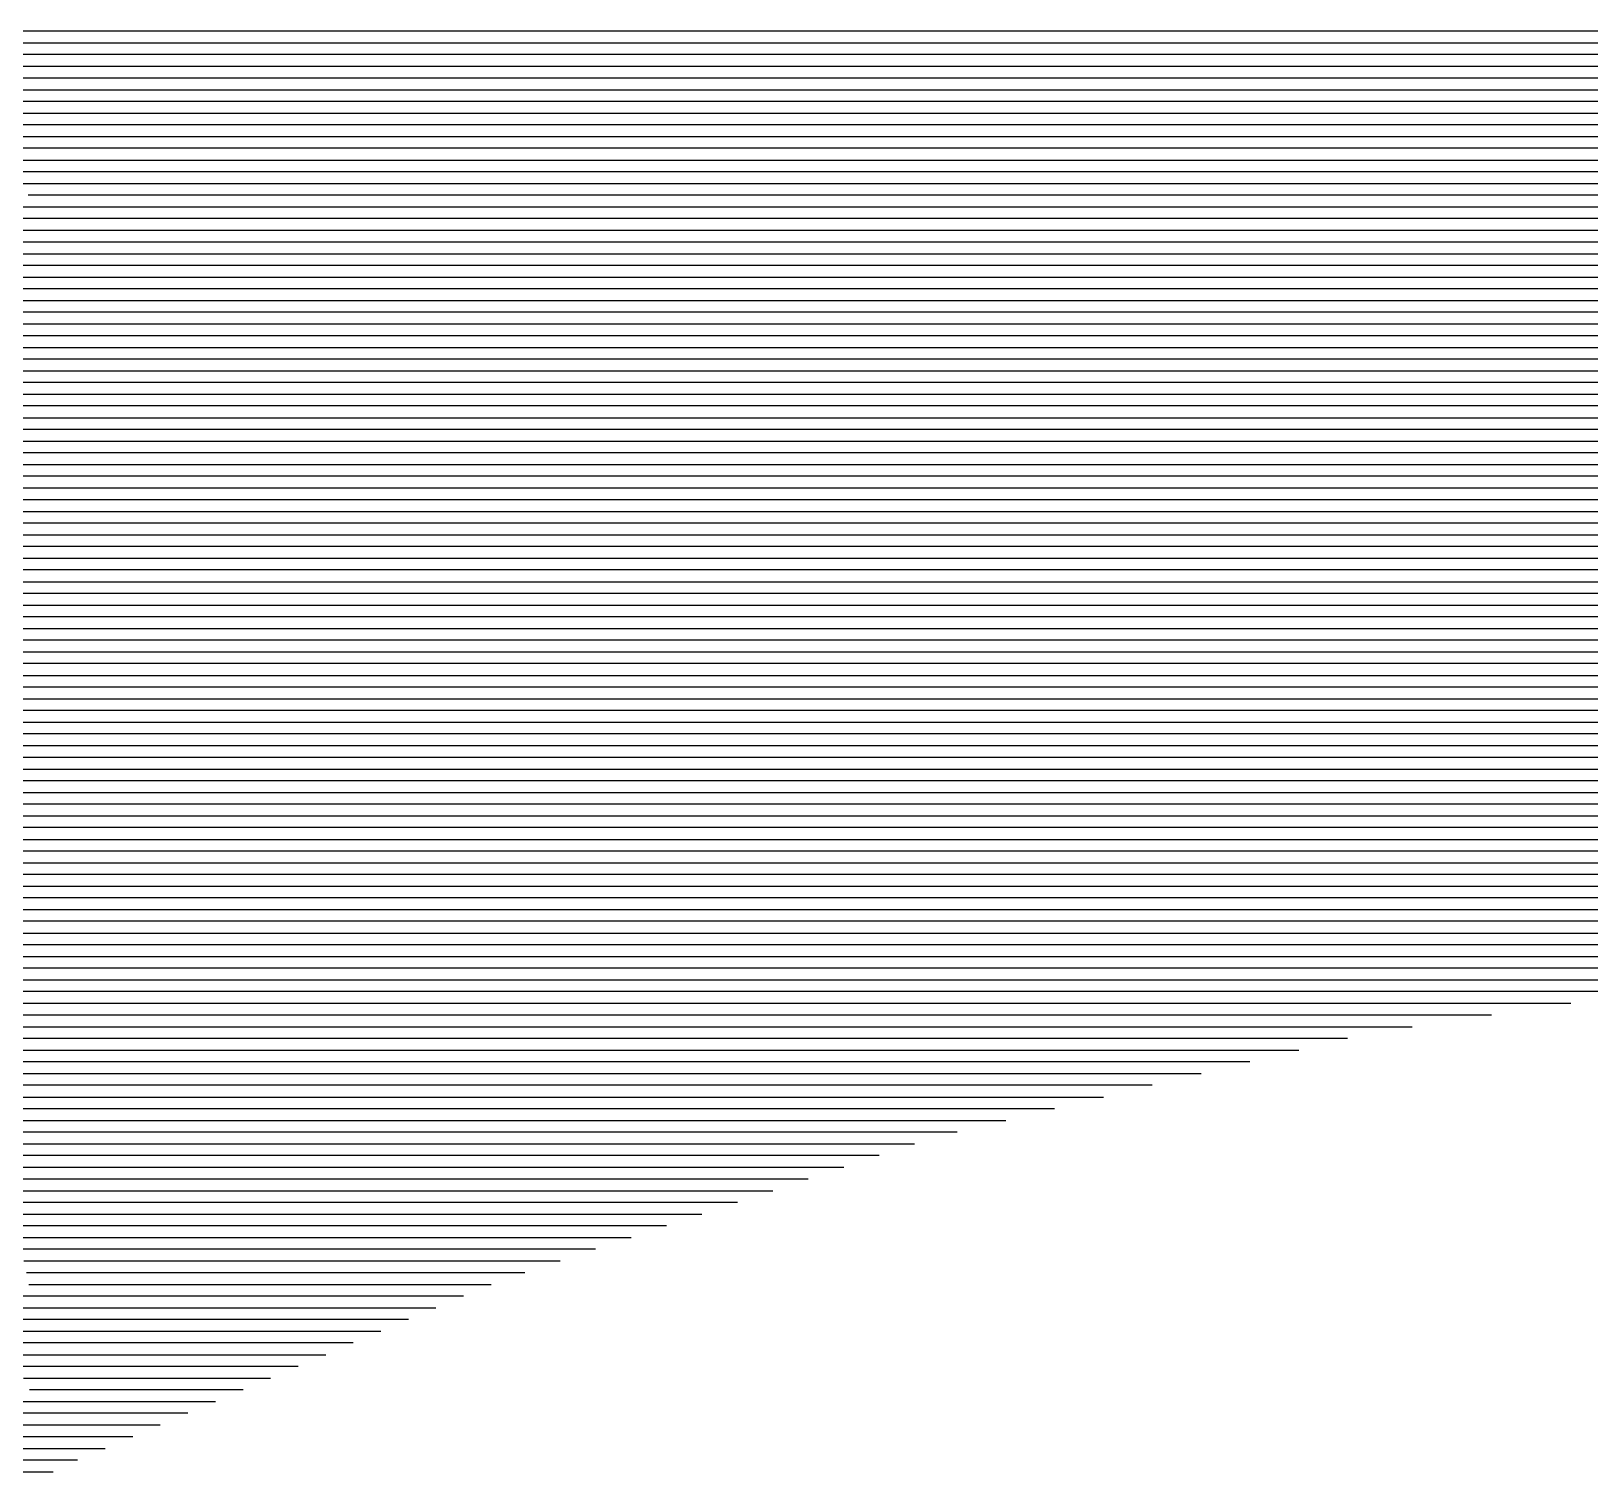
# Model space of a CAD drawing. Header units: metres. Extents: x -6.9 to 6.9, y -7 to 7.
# Drawn here: x -2.073 to -0.742, y 4.536 to 5.766 of the extents above; entities that cross this region are included whole.
import ezdxf

# ---------------------------------------------------------------- set-up
doc = ezdxf.new("R2010")
doc.units = ezdxf.units.M

msp = doc.modelspace()

# ---------------------------------------------------------------- linework, layer by layer
for p, q in [((-1.83958, 5.766469, -0.483286), (-2.135786, 5.766469, -0.513643)), ((-1.645259, 5.766469, -0.462644), (-1.83958, 5.766469, -0.483286)), ((-1.393352, 5.766469, -0.436422), (-1.645259, 5.766469, -0.462644)), ((-1.179923, 5.766469, -0.413442), (-1.393352, 5.766469, -0.436422)), ((-0.978862, 5.766469, -0.392191), (-1.179923, 5.766469, -0.413442)), ((-0.725356, 5.766469, -0.364505), (-0.978862, 5.766469, -0.392191)), ((-2.131466, 5.756469, -0.512896), (-1.838035, 5.756469, -0.482823)), ((-1.838035, 5.756469, -0.482823), (-1.641648, 5.756469, -0.461962)), ((-1.641648, 5.756469, -0.461962), (-1.392405, 5.756469, -0.436018)), ((-1.392405, 5.756469, -0.436018), (-1.176985, 5.756469, -0.412823)), ((-1.176985, 5.756469, -0.412823), (-0.978276, 5.756469, -0.39182)), ((-0.978276, 5.756469, -0.39182), (-0.722579, 5.756469, -0.363896)), ((-1.836489, 5.746469, -0.482361), (-2.127146, 5.746469, -0.512149)), ((-1.638036, 5.746469, -0.461279), (-1.836489, 5.746469, -0.482361)), ((-1.391459, 5.746469, -0.435613), (-1.638036, 5.746469, -0.461279)), ((-1.174048, 5.746469, -0.412204), (-1.391459, 5.746469, -0.435613)), ((-0.97769, 5.746469, -0.39145), (-1.174048, 5.746469, -0.412204)), ((-0.719802, 5.746469, -0.363286), (-0.97769, 5.746469, -0.39145)), ((-2.122827, 5.736469, -0.511402), (-1.834943, 5.736469, -0.481898)), ((-1.833398, 5.726469, -0.481435), (-2.118507, 5.726469, -0.510655)), ((-1.834943, 5.736469, -0.481898), (-1.634424, 5.736469, -0.460597)), ((-1.630813, 5.726469, -0.459915), (-1.833398, 5.726469, -0.481435)), ((-1.634424, 5.736469, -0.460597), (-1.390512, 5.736469, -0.435208)), ((-1.389565, 5.726469, -0.434804), (-1.630813, 5.726469, -0.459915)), ((-1.390512, 5.736469, -0.435208), (-1.171111, 5.736469, -0.411585)), ((-1.168173, 5.726469, -0.410966), (-1.389565, 5.726469, -0.434804)), ((-1.171111, 5.736469, -0.411585), (-0.977103, 5.736469, -0.391079)), ((-0.976517, 5.726469, -0.390709), (-1.168173, 5.726469, -0.410966)), ((-0.977103, 5.736469, -0.391079), (-0.717025, 5.736469, -0.362676)), ((-0.714248, 5.726469, -0.362066), (-0.976517, 5.726469, -0.390709)), ((-2.114187, 5.716469, -0.509908), (-1.831852, 5.716469, -0.480973)), ((-1.831852, 5.716469, -0.480973), (-1.627201, 5.716469, -0.459233)), ((-1.627201, 5.716469, -0.459233), (-1.388619, 5.716469, -0.434399)), ((-1.388619, 5.716469, -0.434399), (-1.165236, 5.716469, -0.410346)), ((-1.165236, 5.716469, -0.410346), (-0.97593, 5.716469, -0.390338)), ((-0.97593, 5.716469, -0.390338), (-0.71147, 5.716469, -0.361456)), ((-1.830306, 5.706469, -0.48051), (-2.109867, 5.706469, -0.509161)), ((-1.623589, 5.706469, -0.458551), (-1.830306, 5.706469, -0.48051)), ((-1.387672, 5.706469, -0.433994), (-1.623589, 5.706469, -0.458551)), ((-1.162299, 5.706469, -0.409727), (-1.387672, 5.706469, -0.433994)), ((-0.975344, 5.706469, -0.389968), (-1.162299, 5.706469, -0.409727)), ((-0.708693, 5.706469, -0.360847), (-0.975344, 5.706469, -0.389968)), ((-2.105547, 5.696469, -0.508414), (-1.82876, 5.696469, -0.480047)), ((-1.827215, 5.686469, -0.479585), (-2.101227, 5.686469, -0.507667)), ((-1.82876, 5.696469, -0.480047), (-1.619978, 5.696469, -0.457869)), ((-1.616366, 5.686469, -0.457187), (-1.827215, 5.686469, -0.479585)), ((-1.619978, 5.696469, -0.457869), (-1.386725, 5.696469, -0.433589)), ((-1.385778, 5.686469, -0.433185), (-1.616366, 5.686469, -0.457187)), ((-1.386725, 5.696469, -0.433589), (-1.159361, 5.696469, -0.409108)), ((-1.156424, 5.686469, -0.408489), (-1.385778, 5.686469, -0.433185)), ((-1.159361, 5.696469, -0.409108), (-0.974757, 5.696469, -0.389597)), ((-0.974171, 5.686469, -0.389227), (-1.156424, 5.686469, -0.408489)), ((-0.974757, 5.696469, -0.389597), (-0.705916, 5.696469, -0.360237)), ((-0.703139, 5.686469, -0.359627), (-0.974171, 5.686469, -0.389227)), ((-2.096907, 5.676469, -0.506921), (-1.825669, 5.676469, -0.479122)), ((-1.825669, 5.676469, -0.479122), (-1.612754, 5.676469, -0.456505)), ((-1.612754, 5.676469, -0.456505), (-1.384832, 5.676469, -0.43278)), ((-1.384832, 5.676469, -0.43278), (-1.153487, 5.676469, -0.40787)), ((-1.153487, 5.676469, -0.40787), (-0.973585, 5.676469, -0.388856)), ((-0.973585, 5.676469, -0.388856), (-0.700362, 5.676469, -0.359017)), ((-1.824123, 5.666469, -0.47866), (-2.092587, 5.666469, -0.506174)), ((-1.609142, 5.666469, -0.455823), (-1.824123, 5.666469, -0.47866)), ((-1.383885, 5.666469, -0.432375), (-1.609142, 5.666469, -0.455823)), ((-1.150549, 5.666469, -0.407251), (-1.383885, 5.666469, -0.432375)), ((-0.972998, 5.666469, -0.388486), (-1.150549, 5.666469, -0.407251)), ((-0.697584, 5.666469, -0.358407), (-0.972998, 5.666469, -0.388486)), ((-2.088267, 5.656469, -0.505427), (-1.822577, 5.656469, -0.478197)), ((-1.821032, 5.646469, -0.477734), (-2.083947, 5.646469, -0.50468)), ((-1.822577, 5.656469, -0.478197), (-1.605531, 5.656469, -0.455141)), ((-1.601919, 5.646469, -0.454459), (-1.821032, 5.646469, -0.477734)), ((-1.605531, 5.656469, -0.455141), (-1.382938, 5.656469, -0.431971)), ((-1.381992, 5.646469, -0.431566), (-1.601919, 5.646469, -0.454459)), ((-1.382938, 5.656469, -0.431971), (-1.147612, 5.656469, -0.406632)), ((-1.144675, 5.646469, -0.406013), (-1.381992, 5.646469, -0.431566)), ((-1.147612, 5.656469, -0.406632), (-0.972412, 5.656469, -0.388115)), ((-0.971825, 5.646469, -0.387744), (-1.144675, 5.646469, -0.406013)), ((-0.972412, 5.656469, -0.388115), (-0.694807, 5.656469, -0.357797)), ((-0.69203, 5.646469, -0.357188), (-0.971825, 5.646469, -0.387744)), ((-2.079628, 5.636469, -0.503933), (-1.819486, 5.636469, -0.477272)), ((-1.819486, 5.636469, -0.477272), (-1.598307, 5.636469, -0.453776)), ((-1.598307, 5.636469, -0.453776), (-1.381045, 5.636469, -0.431161)), ((-1.381045, 5.636469, -0.431161), (-1.141737, 5.636469, -0.405394)), ((-1.141737, 5.636469, -0.405394), (-0.971239, 5.636469, -0.387374)), ((-0.971239, 5.636469, -0.387374), (-0.689253, 5.636469, -0.356578)), ((-1.81794, 5.626469, -0.476809), (-2.075308, 5.626469, -0.503186)), ((-1.594696, 5.626469, -0.453094), (-1.81794, 5.626469, -0.476809)), ((-1.380098, 5.626469, -0.430757), (-1.594696, 5.626469, -0.453094)), ((-1.1388, 5.626469, -0.404775), (-1.380098, 5.626469, -0.430757)), ((-0.970652, 5.626469, -0.387003), (-1.1388, 5.626469, -0.404775)), ((-0.686476, 5.626469, -0.355968), (-0.970652, 5.626469, -0.387003)), ((-2.271466, 5.616469, -0.523452), (-2.070988, 5.616469, -0.502439)), ((-2.066668, 5.606469, -0.501692), (-2.269326, 5.606469, -0.522934)), ((-2.070988, 5.616469, -0.502439), (-1.816395, 5.616469, -0.476346)), ((-1.814849, 5.606469, -0.475884), (-2.066668, 5.606469, -0.501692)), ((-1.816395, 5.616469, -0.476346), (-1.591084, 5.616469, -0.452412)), ((-1.587472, 5.606469, -0.45173), (-1.814849, 5.606469, -0.475884)), ((-1.591084, 5.616469, -0.452412), (-1.379152, 5.616469, -0.430352)), ((-1.378205, 5.606469, -0.429947), (-1.587472, 5.606469, -0.45173)), ((-1.379152, 5.616469, -0.430352), (-1.135863, 5.616469, -0.404156)), ((-1.132925, 5.606469, -0.403537), (-1.378205, 5.606469, -0.429947)), ((-1.135863, 5.616469, -0.404156), (-0.970066, 5.616469, -0.386633)), ((-0.96948, 5.606469, -0.386262), (-1.132925, 5.606469, -0.403537)), ((-0.970066, 5.616469, -0.386633), (-0.683698, 5.616469, -0.355358)), ((-0.680921, 5.606469, -0.354748), (-0.96948, 5.606469, -0.386262)), ((-2.267187, 5.596469, -0.522415), (-2.062348, 5.596469, -0.500945)), ((-2.062348, 5.596469, -0.500945), (-1.813303, 5.596469, -0.475421)), ((-1.813303, 5.596469, -0.475421), (-1.583861, 5.596469, -0.451048)), ((-1.583861, 5.596469, -0.451048), (-1.377258, 5.596469, -0.429543)), ((-1.377258, 5.596469, -0.429543), (-1.129988, 5.596469, -0.402918)), ((-1.129988, 5.596469, -0.402918), (-0.968893, 5.596469, -0.385892)), ((-0.968893, 5.596469, -0.385892), (-0.678144, 5.596469, -0.354139)), ((-2.058028, 5.586469, -0.500198), (-2.265047, 5.586469, -0.521897)), ((-1.811757, 5.586469, -0.474959), (-2.058028, 5.586469, -0.500198)), ((-1.580249, 5.586469, -0.450366), (-1.811757, 5.586469, -0.474959)), ((-1.376312, 5.586469, -0.429138), (-1.580249, 5.586469, -0.450366)), ((-1.127051, 5.586469, -0.402299), (-1.376312, 5.586469, -0.429138)), ((-0.968307, 5.586469, -0.385521), (-1.127051, 5.586469, -0.402299)), ((-0.675367, 5.586469, -0.353529), (-0.968307, 5.586469, -0.385521)), ((-2.262908, 5.576469, -0.521379), (-2.053708, 5.576469, -0.499451)), ((-2.049388, 5.566469, -0.498704), (-2.260768, 5.566469, -0.52086)), ((-2.053708, 5.576469, -0.499451), (-1.810212, 5.576469, -0.474496)), ((-1.808666, 5.566469, -0.474033), (-2.049388, 5.566469, -0.498704)), ((-1.810212, 5.576469, -0.474496), (-1.576637, 5.576469, -0.449684)), ((-1.573026, 5.566469, -0.449002), (-1.808666, 5.566469, -0.474033)), ((-1.576637, 5.576469, -0.449684), (-1.375365, 5.576469, -0.428733)), ((-1.374418, 5.566469, -0.428329), (-1.573026, 5.566469, -0.449002)), ((-1.375365, 5.576469, -0.428733), (-1.124113, 5.576469, -0.40168)), ((-1.121176, 5.566469, -0.401061), (-1.374418, 5.566469, -0.428329)), ((-1.124113, 5.576469, -0.40168), (-0.96772, 5.576469, -0.385151)), ((-0.967134, 5.566469, -0.38478), (-1.121176, 5.566469, -0.401061)), ((-0.96772, 5.576469, -0.385151), (-0.67259, 5.576469, -0.352919)), ((-0.669812, 5.566469, -0.352309), (-0.967134, 5.566469, -0.38478)), ((-2.258628, 5.556469, -0.520342), (-2.045068, 5.556469, -0.497957)), ((-2.045068, 5.556469, -0.497957), (-1.80712, 5.556469, -0.473571)), ((-1.80712, 5.556469, -0.473571), (-1.569414, 5.556469, -0.44832)), ((-1.569414, 5.556469, -0.44832), (-1.373472, 5.556469, -0.427924)), ((-1.373472, 5.556469, -0.427924), (-1.118238, 5.556469, -0.400442)), ((-1.118238, 5.556469, -0.400442), (-0.966548, 5.556469, -0.384409)), ((-0.966548, 5.556469, -0.384409), (-0.667035, 5.556469, -0.351699)), ((-2.040749, 5.546469, -0.49721), (-2.256489, 5.546469, -0.519823)), ((-1.805575, 5.546469, -0.473108), (-2.040749, 5.546469, -0.49721)), ((-1.565802, 5.546469, -0.447638), (-1.805575, 5.546469, -0.473108)), ((-1.372525, 5.546469, -0.427519), (-1.565802, 5.546469, -0.447638)), ((-1.115301, 5.546469, -0.399823), (-1.372525, 5.546469, -0.427519)), ((-0.965961, 5.546469, -0.384039), (-1.115301, 5.546469, -0.399823)), ((-0.664258, 5.546469, -0.35109), (-0.965961, 5.546469, -0.384039)), ((-2.254349, 5.536469, -0.519305), (-2.036429, 5.536469, -0.496463)), ((-2.032109, 5.526469, -0.495716), (-2.25221, 5.526469, -0.518786)), ((-2.036429, 5.536469, -0.496463), (-1.804029, 5.536469, -0.472645)), ((-1.802483, 5.526469, -0.472183), (-2.032109, 5.526469, -0.495716)), ((-1.804029, 5.536469, -0.472645), (-1.562191, 5.536469, -0.446956)), ((-1.558579, 5.526469, -0.446273), (-1.802483, 5.526469, -0.472183)), ((-1.562191, 5.536469, -0.446956), (-1.371578, 5.536469, -0.427115)), ((-1.370632, 5.526469, -0.42671), (-1.558579, 5.526469, -0.446273)), ((-1.371578, 5.536469, -0.427115), (-1.112364, 5.536469, -0.399204)), ((-1.109426, 5.526469, -0.398585), (-1.370632, 5.526469, -0.42671)), ((-1.112364, 5.536469, -0.399204), (-0.965375, 5.536469, -0.383668)), ((-0.964788, 5.526469, -0.383298), (-1.109426, 5.526469, -0.398585)), ((-0.965375, 5.536469, -0.383668), (-0.661481, 5.536469, -0.35048)), ((-0.658704, 5.526469, -0.34987), (-0.964788, 5.526469, -0.383298)), ((-2.25007, 5.516469, -0.518268), (-2.027789, 5.516469, -0.494969)), ((-2.027789, 5.516469, -0.494969), (-1.800937, 5.516469, -0.47172)), ((-1.800937, 5.516469, -0.47172), (-1.554967, 5.516469, -0.445591)), ((-1.554967, 5.516469, -0.445591), (-1.369685, 5.516469, -0.426305)), ((-1.369685, 5.516469, -0.426305), (-1.106489, 5.516469, -0.397966)), ((-1.106489, 5.516469, -0.397966), (-0.964202, 5.516469, -0.382927)), ((-0.964202, 5.516469, -0.382927), (-0.655926, 5.516469, -0.34926)), ((-2.023469, 5.506469, -0.494223), (-2.24793, 5.506469, -0.51775)), ((-1.799392, 5.506469, -0.471258), (-2.023469, 5.506469, -0.494223)), ((-1.551355, 5.506469, -0.444909), (-1.799392, 5.506469, -0.471258)), ((-1.368738, 5.506469, -0.4259), (-1.551355, 5.506469, -0.444909)), ((-1.103552, 5.506469, -0.397347), (-1.368738, 5.506469, -0.4259)), ((-0.963615, 5.506469, -0.382557), (-1.103552, 5.506469, -0.397347)), ((-0.653149, 5.506469, -0.34865), (-0.963615, 5.506469, -0.382557)), ((-2.245791, 5.496469, -0.517231), (-2.019149, 5.496469, -0.493476)), ((-2.014829, 5.486469, -0.492729), (-2.243651, 5.486469, -0.516713)), ((-2.019149, 5.496469, -0.493476), (-1.797846, 5.496469, -0.470795)), ((-1.7963, 5.486469, -0.470332), (-2.014829, 5.486469, -0.492729)), ((-1.797846, 5.496469, -0.470795), (-1.547744, 5.496469, -0.444227)), ((-1.544132, 5.486469, -0.443545), (-1.7963, 5.486469, -0.470332)), ((-1.547744, 5.496469, -0.444227), (-1.367792, 5.496469, -0.425496)), ((-1.366845, 5.486469, -0.425091), (-1.544132, 5.486469, -0.443545)), ((-1.367792, 5.496469, -0.425496), (-1.100614, 5.496469, -0.396728)), ((-1.097677, 5.486469, -0.396109), (-1.366845, 5.486469, -0.425091)), ((-1.100614, 5.496469, -0.396728), (-0.963029, 5.496469, -0.382186)), ((-0.962443, 5.486469, -0.381816), (-1.097677, 5.486469, -0.396109)), ((-0.963029, 5.496469, -0.382186), (-0.650372, 5.496469, -0.34804)), ((-0.647595, 5.486469, -0.347431), (-0.962443, 5.486469, -0.381816)), ((-2.241512, 5.476469, -0.516194), (-2.010509, 5.476469, -0.491982)), ((-2.010509, 5.476469, -0.491982), (-1.794754, 5.476469, -0.46987)), ((-1.794754, 5.476469, -0.46987), (-1.54052, 5.476469, -0.442863)), ((-1.54052, 5.476469, -0.442863), (-1.365898, 5.476469, -0.424686)), ((-1.365898, 5.476469, -0.424686), (-1.09474, 5.476469, -0.39549)), ((-1.09474, 5.476469, -0.39549), (-0.961856, 5.476469, -0.381445)), ((-0.961856, 5.476469, -0.381445), (-0.644818, 5.476469, -0.346821)), ((-2.006189, 5.466469, -0.491235), (-2.239372, 5.466469, -0.515676)), ((-1.793209, 5.466469, -0.469407), (-2.006189, 5.466469, -0.491235)), ((-1.536909, 5.466469, -0.442181), (-1.793209, 5.466469, -0.469407)), ((-1.364952, 5.466469, -0.424282), (-1.536909, 5.466469, -0.442181)), ((-1.091802, 5.466469, -0.394871), (-1.364952, 5.466469, -0.424282)), ((-0.96127, 5.466469, -0.381074), (-1.091802, 5.466469, -0.394871)), ((-0.64204, 5.466469, -0.346211), (-0.96127, 5.466469, -0.381074)), ((-2.237233, 5.456469, -0.515158), (-2.001869, 5.456469, -0.490488)), ((-1.99755, 5.446469, -0.489741), (-2.235093, 5.446469, -0.514639)), ((-2.001869, 5.456469, -0.490488), (-1.791663, 5.456469, -0.468944)), ((-1.790117, 5.446469, -0.468482), (-1.99755, 5.446469, -0.489741)), ((-1.791663, 5.456469, -0.468944), (-1.533297, 5.456469, -0.441499)), ((-1.529685, 5.446469, -0.440817), (-1.790117, 5.446469, -0.468482)), ((-1.533297, 5.456469, -0.441499), (-1.364005, 5.456469, -0.423877)), ((-1.363058, 5.446469, -0.423472), (-1.529685, 5.446469, -0.440817)), ((-1.364005, 5.456469, -0.423877), (-1.088865, 5.456469, -0.394252)), ((-1.085928, 5.446469, -0.393633), (-1.363058, 5.446469, -0.423472)), ((-1.088865, 5.456469, -0.394252), (-0.960683, 5.456469, -0.380704)), ((-0.960097, 5.446469, -0.380333), (-1.085928, 5.446469, -0.393633)), ((-0.960683, 5.456469, -0.380704), (-0.639263, 5.456469, -0.345601)), ((-0.636486, 5.446469, -0.344991), (-0.960097, 5.446469, -0.380333)), ((-2.232953, 5.436469, -0.514121), (-1.99323, 5.436469, -0.488994)), ((-1.99323, 5.436469, -0.488994), (-1.788572, 5.436469, -0.468019)), ((-1.788572, 5.436469, -0.468019), (-1.526074, 5.436469, -0.440135)), ((-1.526074, 5.436469, -0.440135), (-1.362112, 5.436469, -0.423068)), ((-1.362112, 5.436469, -0.423068), (-1.08299, 5.436469, -0.393014)), ((-1.08299, 5.436469, -0.393014), (-0.95951, 5.436469, -0.379963)), ((-0.95951, 5.436469, -0.379963), (-0.633709, 5.436469, -0.344382)), ((-1.98891, 5.426469, -0.488247), (-2.230814, 5.426469, -0.513602)), ((-1.787026, 5.426469, -0.467556), (-1.98891, 5.426469, -0.488247)), ((-1.522462, 5.426469, -0.439453), (-1.787026, 5.426469, -0.467556)), ((-1.361165, 5.426469, -0.422663), (-1.522462, 5.426469, -0.439453)), ((-1.080053, 5.426469, -0.392395), (-1.361165, 5.426469, -0.422663)), ((-0.958924, 5.426469, -0.379592), (-1.080053, 5.426469, -0.392395)), ((-0.630932, 5.426469, -0.343772), (-0.958924, 5.426469, -0.379592)), ((-2.228674, 5.416469, -0.513084), (-1.98459, 5.416469, -0.4875)), ((-1.98027, 5.406469, -0.486753), (-2.226535, 5.406469, -0.512566)), ((-1.98459, 5.416469, -0.4875), (-1.78548, 5.416469, -0.467094)), ((-1.783934, 5.406469, -0.466631), (-1.98027, 5.406469, -0.486753)), ((-1.78548, 5.416469, -0.467094), (-1.51885, 5.416469, -0.43877)), ((-1.515239, 5.406469, -0.438088), (-1.783934, 5.406469, -0.466631)), ((-1.51885, 5.416469, -0.43877), (-1.360218, 5.416469, -0.422258)), ((-1.359272, 5.406469, -0.421854), (-1.515239, 5.406469, -0.438088)), ((-1.360218, 5.416469, -0.422258), (-1.077116, 5.416469, -0.391776)), ((-1.074178, 5.406469, -0.391157), (-1.359272, 5.406469, -0.421854)), ((-1.077116, 5.416469, -0.391776), (-0.958338, 5.416469, -0.379222)), ((-0.957751, 5.406469, -0.378851), (-1.074178, 5.406469, -0.391157)), ((-0.958338, 5.416469, -0.379222), (-0.628154, 5.416469, -0.343162)), ((-0.625377, 5.406469, -0.342552), (-0.957751, 5.406469, -0.378851)), ((-2.224395, 5.396469, -0.512047), (-1.97595, 5.396469, -0.486006)), ((-1.97595, 5.396469, -0.486006), (-1.782389, 5.396469, -0.466169)), ((-1.782389, 5.396469, -0.466169), (-1.511627, 5.396469, -0.437406)), ((-1.511627, 5.396469, -0.437406), (-1.358325, 5.396469, -0.421449)), ((-1.358325, 5.396469, -0.421449), (-1.071241, 5.396469, -0.390538)), ((-1.071241, 5.396469, -0.390538), (-0.957165, 5.396469, -0.378481)), ((-0.957165, 5.396469, -0.378481), (-0.6226, 5.396469, -0.341942)), ((-1.97163, 5.386469, -0.485259), (-2.222255, 5.386469, -0.511529)), ((-1.780843, 5.386469, -0.465706), (-1.97163, 5.386469, -0.485259)), ((-1.508015, 5.386469, -0.436724), (-1.780843, 5.386469, -0.465706)), ((-1.357378, 5.386469, -0.421044), (-1.508015, 5.386469, -0.436724)), ((-1.068304, 5.386469, -0.389919), (-1.357378, 5.386469, -0.421044)), ((-0.956578, 5.386469, -0.37811), (-1.068304, 5.386469, -0.389919)), ((-0.619823, 5.386469, -0.341333), (-0.956578, 5.386469, -0.37811)), ((-2.220116, 5.376469, -0.51101), (-1.96731, 5.376469, -0.484512)), ((-1.96299, 5.366469, -0.483765), (-2.217976, 5.366469, -0.510492)), ((-1.96731, 5.376469, -0.484512), (-1.779297, 5.376469, -0.465243)), ((-1.777752, 5.366469, -0.464781), (-1.96299, 5.366469, -0.483765)), ((-1.779297, 5.376469, -0.465243), (-1.504404, 5.376469, -0.436042)), ((-1.500792, 5.366469, -0.43536), (-1.777752, 5.366469, -0.464781)), ((-1.504404, 5.376469, -0.436042), (-1.356432, 5.376469, -0.42064)), ((-1.355485, 5.366469, -0.420235), (-1.500792, 5.366469, -0.43536)), ((-1.356432, 5.376469, -0.42064), (-1.065366, 5.376469, -0.3893)), ((-1.062429, 5.366469, -0.388681), (-1.355485, 5.366469, -0.420235)), ((-1.065366, 5.376469, -0.3893), (-0.955992, 5.376469, -0.377739)), ((-0.955405, 5.366469, -0.377369), (-1.062429, 5.366469, -0.388681)), ((-0.955992, 5.376469, -0.377739), (-0.617046, 5.376469, -0.340723)), ((-0.614268, 5.366469, -0.340113), (-0.955405, 5.366469, -0.377369)), ((-2.215837, 5.356469, -0.509973), (-1.958671, 5.356469, -0.483018)), ((-1.958671, 5.356469, -0.483018), (-1.776206, 5.356469, -0.464318)), ((-1.776206, 5.356469, -0.464318), (-1.49718, 5.356469, -0.434678)), ((-1.49718, 5.356469, -0.434678), (-1.354538, 5.356469, -0.41983)), ((-1.354538, 5.356469, -0.41983), (-1.059492, 5.356469, -0.388061)), ((-1.059492, 5.356469, -0.388061), (-0.954819, 5.356469, -0.376998)), ((-0.954819, 5.356469, -0.376998), (-0.611491, 5.356469, -0.339503)), ((-1.954351, 5.346469, -0.482271), (-2.213697, 5.346469, -0.509455)), ((-1.77466, 5.346469, -0.463855), (-1.954351, 5.346469, -0.482271)), ((-1.493568, 5.346469, -0.433996), (-1.77466, 5.346469, -0.463855)), ((-1.353592, 5.346469, -0.419426), (-1.493568, 5.346469, -0.433996)), ((-1.056554, 5.346469, -0.387442), (-1.353592, 5.346469, -0.419426)), ((-0.954233, 5.346469, -0.376628), (-1.056554, 5.346469, -0.387442)), ((-0.608714, 5.346469, -0.338893), (-0.954233, 5.346469, -0.376628)), ((-2.211558, 5.336469, -0.508937), (-1.950031, 5.336469, -0.481524)), ((-1.945711, 5.326469, -0.480778), (-2.209418, 5.326469, -0.508418)), ((-1.950031, 5.336469, -0.481524), (-1.773114, 5.336469, -0.463393)), ((-1.771569, 5.326469, -0.46293), (-1.945711, 5.326469, -0.480778)), ((-1.773114, 5.336469, -0.463393), (-1.489957, 5.336469, -0.433314)), ((-1.486345, 5.326469, -0.432632), (-1.771569, 5.326469, -0.46293)), ((-1.489957, 5.336469, -0.433314), (-1.352645, 5.336469, -0.419021)), ((-1.351698, 5.326469, -0.418616), (-1.486345, 5.326469, -0.432632)), ((-1.352645, 5.336469, -0.419021), (-1.053617, 5.336469, -0.386823)), ((-1.05068, 5.326469, -0.386204), (-1.351698, 5.326469, -0.418616)), ((-1.053617, 5.336469, -0.386823), (-0.953646, 5.336469, -0.376257)), ((-0.95306, 5.326469, -0.375887), (-1.05068, 5.326469, -0.386204)), ((-0.953646, 5.336469, -0.376257), (-0.605937, 5.336469, -0.338284)), ((-0.603159, 5.326469, -0.337674), (-0.95306, 5.326469, -0.375887)), ((-2.207278, 5.316469, -0.5079), (-1.941391, 5.316469, -0.480031)), ((-1.941391, 5.316469, -0.480031), (-1.770023, 5.316469, -0.462468)), ((-1.770023, 5.316469, -0.462468), (-1.482733, 5.316469, -0.43195)), ((-1.482733, 5.316469, -0.43195), (-1.350752, 5.316469, -0.418211)), ((-1.350752, 5.316469, -0.418211), (-1.047742, 5.316469, -0.385585)), ((-1.047742, 5.316469, -0.385585), (-0.952473, 5.316469, -0.375516)), ((-0.952473, 5.316469, -0.375516), (-0.600382, 5.316469, -0.337064)), ((-1.937071, 5.306469, -0.479284), (-2.205139, 5.306469, -0.507381)), ((-1.768477, 5.306469, -0.462005), (-1.937071, 5.306469, -0.479284)), ((-1.479122, 5.306469, -0.431267), (-1.768477, 5.306469, -0.462005)), ((-1.349805, 5.306469, -0.417807), (-1.479122, 5.306469, -0.431267)), ((-1.044805, 5.306469, -0.384966), (-1.349805, 5.306469, -0.417807)), ((-0.951887, 5.306469, -0.375146), (-1.044805, 5.306469, -0.384966)), ((-0.597605, 5.306469, -0.336454), (-0.951887, 5.306469, -0.375146)), ((-2.202999, 5.296469, -0.506863), (-1.932751, 5.296469, -0.478537)), ((-1.928431, 5.286469, -0.47779), (-2.20086, 5.286469, -0.506345)), ((-1.932751, 5.296469, -0.478537), (-1.766931, 5.296469, -0.461542)), ((-1.765386, 5.286469, -0.46108), (-1.928431, 5.286469, -0.47779)), ((-1.766931, 5.296469, -0.461542), (-1.47551, 5.296469, -0.430585)), ((-1.471898, 5.286469, -0.429903), (-1.765386, 5.286469, -0.46108)), ((-1.47551, 5.296469, -0.430585), (-1.348858, 5.296469, -0.417402)), ((-1.347912, 5.286469, -0.416997), (-1.471898, 5.286469, -0.429903)), ((-1.348858, 5.296469, -0.417402), (-1.041867, 5.296469, -0.384347)), ((-1.03893, 5.286469, -0.383728), (-1.347912, 5.286469, -0.416997)), ((-1.041867, 5.296469, -0.384347), (-0.9513, 5.296469, -0.374775)), ((-0.950714, 5.286469, -0.374405), (-1.03893, 5.286469, -0.383728)), ((-0.9513, 5.296469, -0.374775), (-0.594828, 5.296469, -0.335844)), ((-0.592051, 5.286469, -0.335234), (-0.950714, 5.286469, -0.374405)), ((-2.19872, 5.276469, -0.505826), (-1.924111, 5.276469, -0.477043)), ((-1.924111, 5.276469, -0.477043), (-1.76384, 5.276469, -0.460617)), ((-1.76384, 5.276469, -0.460617), (-1.468287, 5.276469, -0.429221)), ((-1.468287, 5.276469, -0.429221), (-1.346965, 5.276469, -0.416593)), ((-1.346965, 5.276469, -0.416593), (-1.035993, 5.276469, -0.383109)), ((-1.035993, 5.276469, -0.383109), (-0.950128, 5.276469, -0.374034)), ((-0.950128, 5.276469, -0.374034), (-0.589273, 5.276469, -0.334625)), ((-1.919791, 5.266469, -0.476296), (-2.19658, 5.266469, -0.505308)), ((-1.762294, 5.266469, -0.460154), (-1.919791, 5.266469, -0.476296)), ((-1.464675, 5.266469, -0.428539), (-1.762294, 5.266469, -0.460154)), ((-1.346018, 5.266469, -0.416188), (-1.464675, 5.266469, -0.428539)), ((-1.033055, 5.266469, -0.38249), (-1.346018, 5.266469, -0.416188)), ((-0.949541, 5.266469, -0.373663), (-1.033055, 5.266469, -0.38249)), ((-0.586496, 5.266469, -0.334015), (-0.949541, 5.266469, -0.373663)), ((-2.194441, 5.256469, -0.504789), (-1.915472, 5.256469, -0.475549)), ((-1.911152, 5.246469, -0.474802), (-2.192301, 5.246469, -0.504271)), ((-1.915472, 5.256469, -0.475549), (-1.760749, 5.256469, -0.459692)), ((-1.759203, 5.246469, -0.459229), (-1.911152, 5.246469, -0.474802)), ((-1.760749, 5.256469, -0.459692), (-1.461063, 5.256469, -0.427857)), ((-1.457452, 5.246469, -0.427175), (-1.759203, 5.246469, -0.459229)), ((-1.461063, 5.256469, -0.427857), (-1.345072, 5.256469, -0.415783)), ((-1.344125, 5.246469, -0.415379), (-1.457452, 5.246469, -0.427175)), ((-1.345072, 5.256469, -0.415783), (-1.030118, 5.256469, -0.381871)), ((-1.027181, 5.246469, -0.381252), (-1.344125, 5.246469, -0.415379)), ((-1.030118, 5.256469, -0.381871), (-0.948955, 5.256469, -0.373293)), ((-0.948368, 5.246469, -0.372922), (-1.027181, 5.246469, -0.381252)), ((-0.948955, 5.256469, -0.373293), (-0.583719, 5.256469, -0.333405)), ((-0.580942, 5.246469, -0.332795), (-0.948368, 5.246469, -0.372922)), ((-2.190162, 5.236469, -0.503752), (-1.906832, 5.236469, -0.474055)), ((-1.906832, 5.236469, -0.474055), (-1.757657, 5.236469, -0.458767)), ((-1.757657, 5.236469, -0.458767), (-1.45384, 5.236469, -0.426493)), ((-1.45384, 5.236469, -0.426493), (-1.343178, 5.236469, -0.414974)), ((-1.343178, 5.236469, -0.414974), (-1.024243, 5.236469, -0.380633)), ((-1.024243, 5.236469, -0.380633), (-0.947782, 5.236469, -0.372552)), ((-0.947782, 5.236469, -0.372552), (-0.578165, 5.236469, -0.332185)), ((-1.902512, 5.226469, -0.473308), (-2.188022, 5.226469, -0.503234)), ((-1.756111, 5.226469, -0.458304), (-1.902512, 5.226469, -0.473308)), ((-1.450228, 5.226469, -0.425811), (-1.756111, 5.226469, -0.458304)), ((-1.342232, 5.226469, -0.414569), (-1.450228, 5.226469, -0.425811)), ((-1.021306, 5.226469, -0.380014), (-1.342232, 5.226469, -0.414569)), ((-0.947196, 5.226469, -0.372181), (-1.021306, 5.226469, -0.380014)), ((-0.575387, 5.226469, -0.331576), (-0.947196, 5.226469, -0.372181)), ((-2.185883, 5.216469, -0.502716), (-1.898192, 5.216469, -0.472561)), ((-1.893872, 5.206469, -0.471814), (-2.183743, 5.206469, -0.502197)), ((-1.898192, 5.216469, -0.472561), (-1.754566, 5.216469, -0.457841)), ((-1.75302, 5.206469, -0.457379), (-1.893872, 5.206469, -0.471814)), ((-1.754566, 5.216469, -0.457841), (-1.446616, 5.216469, -0.425129)), ((-1.443005, 5.206469, -0.424447), (-1.75302, 5.206469, -0.457379)), ((-1.446616, 5.216469, -0.425129), (-1.341285, 5.216469, -0.414165)), ((-1.340338, 5.206469, -0.41376), (-1.443005, 5.206469, -0.424447)), ((-1.341285, 5.216469, -0.414165), (-1.018369, 5.216469, -0.379395)), ((-1.015431, 5.206469, -0.378776), (-1.340338, 5.206469, -0.41376)), ((-1.018369, 5.216469, -0.379395), (-0.946609, 5.216469, -0.371811)), ((-0.946023, 5.206469, -0.37144), (-1.015431, 5.206469, -0.378776)), ((-0.946609, 5.216469, -0.371811), (-0.57261, 5.216469, -0.330966)), ((-0.569833, 5.206469, -0.330356), (-0.946023, 5.206469, -0.37144)), ((-2.181603, 5.196469, -0.501679), (-1.889552, 5.196469, -0.471067)), ((-1.889552, 5.196469, -0.471067), (-1.751474, 5.196469, -0.456916)), ((-1.751474, 5.196469, -0.456916), (-1.439393, 5.196469, -0.423765)), ((-1.439393, 5.196469, -0.423765), (-1.339392, 5.196469, -0.413355)), ((-1.339392, 5.196469, -0.413355), (-1.012494, 5.196469, -0.378157)), ((-1.012494, 5.196469, -0.378157), (-0.945436, 5.196469, -0.37107)), ((-0.945436, 5.196469, -0.37107), (-0.567056, 5.196469, -0.329746)), ((-1.885232, 5.186469, -0.47032), (-2.179464, 5.186469, -0.50116)), ((-1.749929, 5.186469, -0.456453), (-1.885232, 5.186469, -0.47032)), ((-1.435781, 5.186469, -0.423082), (-1.749929, 5.186469, -0.456453)), ((-1.338445, 5.186469, -0.412951), (-1.435781, 5.186469, -0.423082)), ((-1.009557, 5.186469, -0.377538), (-1.338445, 5.186469, -0.412951)), ((-0.94485, 5.186469, -0.370699), (-1.009557, 5.186469, -0.377538)), ((-0.564279, 5.186469, -0.329136), (-0.94485, 5.186469, -0.370699)), ((-2.177324, 5.176469, -0.500642), (-1.880912, 5.176469, -0.469573)), ((-1.876593, 5.166469, -0.468826), (-2.175185, 5.166469, -0.500124)), ((-1.880912, 5.176469, -0.469573), (-1.748383, 5.176469, -0.455991)), ((-1.746837, 5.166469, -0.455528), (-1.876593, 5.166469, -0.468826)), ((-1.748383, 5.176469, -0.455991), (-1.43217, 5.176469, -0.4224)), ((-1.428558, 5.166469, -0.421718), (-1.746837, 5.166469, -0.455528)), ((-1.43217, 5.176469, -0.4224), (-1.337498, 5.176469, -0.412546)), ((-1.336552, 5.166469, -0.412141), (-1.428558, 5.166469, -0.421718)), ((-1.337498, 5.176469, -0.412546), (-1.006619, 5.176469, -0.376919)), ((-1.003682, 5.166469, -0.3763), (-1.336552, 5.166469, -0.412141)), ((-1.006619, 5.176469, -0.376919), (-0.944263, 5.176469, -0.370328)), ((-0.943677, 5.166469, -0.369958), (-1.003682, 5.166469, -0.3763)), ((-0.944263, 5.176469, -0.370328), (-0.561501, 5.176469, -0.328527)), ((-0.558724, 5.166469, -0.327917), (-0.943677, 5.166469, -0.369958)), ((-2.173045, 5.156469, -0.499605), (-1.872273, 5.156469, -0.468079)), ((-1.872273, 5.156469, -0.468079), (-1.745291, 5.156469, -0.455066)), ((-1.745291, 5.156469, -0.455066), (-1.424946, 5.156469, -0.421036)), ((-1.424946, 5.156469, -0.421036), (-1.335605, 5.156469, -0.411737)), ((-1.335605, 5.156469, -0.411737), (-1.000745, 5.156469, -0.375681)), ((-1.000745, 5.156469, -0.375681), (-0.943091, 5.156469, -0.369587)), ((-0.943091, 5.156469, -0.369587), (-0.555947, 5.156469, -0.327307)), ((-1.867953, 5.146469, -0.467333), (-2.170906, 5.146469, -0.499087)), ((-1.743746, 5.146469, -0.454603), (-1.867953, 5.146469, -0.467333)), ((-1.421335, 5.146469, -0.420354), (-1.743746, 5.146469, -0.454603)), ((-1.334658, 5.146469, -0.411332), (-1.421335, 5.146469, -0.420354)), ((-0.997807, 5.146469, -0.375062), (-1.334658, 5.146469, -0.411332)), ((-0.942504, 5.146469, -0.369217), (-0.997807, 5.146469, -0.375062)), ((-0.55317, 5.146469, -0.326697), (-0.942504, 5.146469, -0.369217)), ((-2.168766, 5.136469, -0.498568), (-1.863633, 5.136469, -0.466586)), ((-1.859313, 5.126469, -0.465839), (-2.166626, 5.126469, -0.49805)), ((-1.863633, 5.136469, -0.466586), (-1.7422, 5.136469, -0.45414)), ((-1.740654, 5.126469, -0.453678), (-1.859313, 5.126469, -0.465839)), ((-1.7422, 5.136469, -0.45414), (-1.417723, 5.136469, -0.419672)), ((-1.414111, 5.126469, -0.41899), (-1.740654, 5.126469, -0.453678)), ((-1.417723, 5.136469, -0.419672), (-1.333712, 5.136469, -0.410927)), ((-1.332765, 5.126469, -0.410522), (-1.414111, 5.126469, -0.41899)), ((-1.333712, 5.136469, -0.410927), (-0.99487, 5.136469, -0.374443)), ((-0.991933, 5.126469, -0.373824), (-1.332765, 5.126469, -0.410522)), ((-0.99487, 5.136469, -0.374443), (-0.941918, 5.136469, -0.368846)), ((-0.941331, 5.126469, -0.368476), (-0.991933, 5.126469, -0.373824)), ((-0.941918, 5.136469, -0.368846), (-0.550393, 5.136469, -0.326087)), ((-0.547615, 5.126469, -0.325478), (-0.941331, 5.126469, -0.368476)), ((-2.164487, 5.116469, -0.497532), (-1.854993, 5.116469, -0.465092)), ((-1.854993, 5.116469, -0.465092), (-1.739109, 5.116469, -0.453215)), ((-1.739109, 5.116469, -0.453215), (-1.4105, 5.116469, -0.418308)), ((-1.4105, 5.116469, -0.418308), (-1.331818, 5.116469, -0.410118)), ((-1.331818, 5.116469, -0.410118), (-0.988995, 5.116469, -0.373205)), ((-0.988995, 5.116469, -0.373205), (-0.940745, 5.116469, -0.368105)), ((-0.940745, 5.116469, -0.368105), (-0.544838, 5.116469, -0.324868)), ((-1.850673, 5.106469, -0.464345), (-2.162347, 5.106469, -0.497013)), ((-1.737563, 5.106469, -0.452752), (-1.850673, 5.106469, -0.464345)), ((-1.406888, 5.106469, -0.417626), (-1.737563, 5.106469, -0.452752)), ((-1.330872, 5.106469, -0.409713), (-1.406888, 5.106469, -0.417626)), ((-0.986058, 5.106469, -0.372586), (-1.330872, 5.106469, -0.409713)), ((-0.940158, 5.106469, -0.367735), (-0.986058, 5.106469, -0.372586)), ((-0.542061, 5.106469, -0.324258), (-0.940158, 5.106469, -0.367735)), ((-2.160208, 5.096469, -0.496495), (-1.846353, 5.096469, -0.463598)), ((-1.842033, 5.086469, -0.462851), (-2.158068, 5.086469, -0.495976)), ((-1.846353, 5.096469, -0.463598), (-1.736017, 5.096469, -0.45229)), ((-1.734471, 5.086469, -0.451827), (-1.842033, 5.086469, -0.462851)), ((-1.736017, 5.096469, -0.45229), (-1.403276, 5.096469, -0.416944)), ((-1.399665, 5.086469, -0.416262), (-1.734471, 5.086469, -0.451827)), ((-1.403276, 5.096469, -0.416944), (-1.329925, 5.096469, -0.409308)), ((-1.328978, 5.086469, -0.408904), (-1.399665, 5.086469, -0.416262)), ((-1.329925, 5.096469, -0.409308), (-0.983121, 5.096469, -0.371967)), ((-0.980183, 5.086469, -0.371348), (-1.328978, 5.086469, -0.408904)), ((-0.983121, 5.096469, -0.371967), (-0.939572, 5.096469, -0.367364)), ((-0.938986, 5.086469, -0.366993), (-0.980183, 5.086469, -0.371348)), ((-0.939572, 5.096469, -0.367364), (-0.539284, 5.096469, -0.323648)), ((-0.536507, 5.086469, -0.323038), (-0.938986, 5.086469, -0.366993)), ((-2.155928, 5.076469, -0.495458), (-1.837714, 5.076469, -0.462104)), ((-1.837714, 5.076469, -0.462104), (-1.732926, 5.076469, -0.451365)), ((-1.732926, 5.076469, -0.451365), (-1.396053, 5.076469, -0.415579)), ((-1.396053, 5.076469, -0.415579), (-1.328032, 5.076469, -0.408499)), ((-1.328032, 5.076469, -0.408499), (-0.977246, 5.076469, -0.370729)), ((-0.977246, 5.076469, -0.370729), (-0.938399, 5.076469, -0.366623)), ((-0.938399, 5.076469, -0.366623), (-0.533729, 5.076469, -0.322428)), ((-1.833394, 5.066469, -0.461357), (-2.153789, 5.066469, -0.494939)), ((-1.73138, 5.066469, -0.450902), (-1.833394, 5.066469, -0.461357)), ((-1.392441, 5.066469, -0.414897), (-1.73138, 5.066469, -0.450902)), ((-1.327085, 5.066469, -0.408094), (-1.392441, 5.066469, -0.414897)), ((-0.974309, 5.066469, -0.37011), (-1.327085, 5.066469, -0.408094)), ((-0.937813, 5.066469, -0.366252), (-0.974309, 5.066469, -0.37011)), ((-0.530952, 5.066469, -0.321819), (-0.937813, 5.066469, -0.366252)), ((-2.151649, 5.056469, -0.494421), (-1.829074, 5.056469, -0.46061)), ((-1.824754, 5.046469, -0.459863), (-2.14951, 5.046469, -0.493903)), ((-1.829074, 5.056469, -0.46061), (-1.729834, 5.056469, -0.450439)), ((-1.728288, 5.046469, -0.449977), (-1.824754, 5.046469, -0.459863)), ((-1.729834, 5.056469, -0.450439), (-1.388829, 5.056469, -0.414215)), ((-1.385218, 5.046469, -0.413533), (-1.728288, 5.046469, -0.449977)), ((-1.388829, 5.056469, -0.414215), (-1.326138, 5.056469, -0.40769)), ((-1.325192, 5.046469, -0.407285), (-1.385218, 5.046469, -0.413533)), ((-1.326138, 5.056469, -0.40769), (-0.971371, 5.056469, -0.369491)), ((-0.968434, 5.046469, -0.368872), (-1.325192, 5.046469, -0.407285)), ((-0.971371, 5.056469, -0.369491), (-0.937226, 5.056469, -0.365882)), ((-0.93664, 5.046469, -0.365511), (-0.968434, 5.046469, -0.368872)), ((-0.937226, 5.056469, -0.365882), (-0.528175, 5.056469, -0.321209)), ((-0.525398, 5.046469, -0.320599), (-0.93664, 5.046469, -0.365511)), ((-2.14737, 5.036469, -0.493384), (-1.820434, 5.036469, -0.459116)), ((-1.820434, 5.036469, -0.459116), (-1.726743, 5.036469, -0.449514)), ((-1.726743, 5.036469, -0.449514), (-1.381606, 5.036469, -0.412851)), ((-1.381606, 5.036469, -0.412851), (-1.324245, 5.036469, -0.40688)), ((-1.324245, 5.036469, -0.40688), (-0.965496, 5.036469, -0.368253)), ((-0.965496, 5.036469, -0.368253), (-0.936053, 5.036469, -0.365141)), ((-0.936053, 5.036469, -0.365141), (-0.522621, 5.036469, -0.319989)), ((-1.816114, 5.026469, -0.458369), (-2.145231, 5.026469, -0.492866)), ((-1.725197, 5.026469, -0.449051), (-1.816114, 5.026469, -0.458369)), ((-1.377994, 5.026469, -0.412169), (-1.725197, 5.026469, -0.449051)), ((-1.323298, 5.026469, -0.406476), (-1.377994, 5.026469, -0.412169)), ((-0.962559, 5.026469, -0.367634), (-1.323298, 5.026469, -0.406476)), ((-0.935467, 5.026469, -0.36477), (-0.962559, 5.026469, -0.367634)), ((-0.519843, 5.026469, -0.319379), (-0.935467, 5.026469, -0.36477)), ((-2.143091, 5.016469, -0.492347), (-1.811794, 5.016469, -0.457622)), ((-1.807474, 5.006469, -0.456875), (-2.140951, 5.006469, -0.491829)), ((-1.811794, 5.016469, -0.457622), (-1.723651, 5.016469, -0.448589)), ((-1.722106, 5.006469, -0.448126), (-1.807474, 5.006469, -0.456875)), ((-1.723651, 5.016469, -0.448589), (-1.374383, 5.016469, -0.411487)), ((-1.370771, 5.006469, -0.410805), (-1.722106, 5.006469, -0.448126)), ((-1.374383, 5.016469, -0.411487), (-1.322352, 5.016469, -0.406071)), ((-1.321405, 5.006469, -0.405666), (-1.370771, 5.006469, -0.410805)), ((-1.322352, 5.016469, -0.406071), (-0.959622, 5.016469, -0.367015)), ((-0.956684, 5.006469, -0.366396), (-1.321405, 5.006469, -0.405666)), ((-0.959622, 5.016469, -0.367015), (-0.934881, 5.016469, -0.3644)), ((-0.934294, 5.006469, -0.364029), (-0.956684, 5.006469, -0.366396)), ((-0.934881, 5.016469, -0.3644), (-0.517066, 5.016469, -0.31877)), ((-0.514289, 5.006469, -0.31816), (-0.934294, 5.006469, -0.364029)), ((-2.138812, 4.996469, -0.491311), (-1.803154, 4.996469, -0.456128)), ((-1.803154, 4.996469, -0.456128), (-1.72056, 4.996469, -0.447664)), ((-1.72056, 4.996469, -0.447664), (-1.367159, 4.996469, -0.410123)), ((-1.367159, 4.996469, -0.410123), (-1.320458, 4.996469, -0.405262)), ((-1.320458, 4.996469, -0.405262), (-0.953747, 4.996469, -0.365776)), ((-0.953747, 4.996469, -0.365776), (-0.933708, 4.996469, -0.363658)), ((-0.933708, 4.996469, -0.363658), (-0.511512, 4.996469, -0.31755)), ((-1.798834, 4.986469, -0.455381), (-2.136672, 4.986469, -0.490792)), ((-1.719014, 4.986469, -0.447201), (-1.798834, 4.986469, -0.455381)), ((-1.363548, 4.986469, -0.409441), (-1.719014, 4.986469, -0.447201)), ((-1.319512, 4.986469, -0.404857), (-1.363548, 4.986469, -0.409441)), ((-0.95081, 4.986469, -0.365157), (-1.319512, 4.986469, -0.404857)), ((-0.933121, 4.986469, -0.363288), (-0.95081, 4.986469, -0.365157)), ((-0.508735, 4.986469, -0.31694), (-0.933121, 4.986469, -0.363288)), ((-2.134533, 4.976469, -0.490274), (-1.794515, 4.976469, -0.454634)), ((-1.790195, 4.966469, -0.453888), (-2.132393, 4.966469, -0.489755)), ((-1.794515, 4.976469, -0.454634), (-1.717468, 4.976469, -0.446738)), ((-1.715923, 4.966469, -0.446276), (-1.790195, 4.966469, -0.453888)), ((-1.717468, 4.976469, -0.446738), (-1.359936, 4.976469, -0.408759)), ((-1.356324, 4.966469, -0.408076), (-1.715923, 4.966469, -0.446276)), ((-1.359936, 4.976469, -0.408759), (-1.318565, 4.976469, -0.404452)), ((-1.317618, 4.966469, -0.404048), (-1.356324, 4.966469, -0.408076)), ((-1.318565, 4.976469, -0.404452), (-0.947872, 4.976469, -0.364538)), ((-0.944935, 4.966469, -0.363919), (-1.317618, 4.966469, -0.404048)), ((-0.947872, 4.976469, -0.364538), (-0.932535, 4.976469, -0.362917)), ((-0.931948, 4.966469, -0.362547), (-0.944935, 4.966469, -0.363919)), ((-0.932535, 4.976469, -0.362917), (-0.505957, 4.976469, -0.31633)), ((-0.5551, 4.966469, -0.321391), (-0.931948, 4.966469, -0.362547)), ((-2.130253, 4.956469, -0.489237), (-1.785875, 4.956469, -0.453141)), ((-1.785875, 4.956469, -0.453141), (-1.714377, 4.956469, -0.445813)), ((-1.714377, 4.956469, -0.445813), (-1.352713, 4.956469, -0.407394)), ((-1.352713, 4.956469, -0.407394), (-1.316672, 4.956469, -0.403643)), ((-1.316672, 4.956469, -0.403643), (-0.941998, 4.956469, -0.3633)), ((-0.941998, 4.956469, -0.3633), (-0.931362, 4.956469, -0.362176)), ((-0.931362, 4.956469, -0.362176), (-0.622734, 4.956469, -0.328471)), ((-1.781555, 4.946469, -0.452394), (-2.128114, 4.946469, -0.488719)), ((-1.712831, 4.946469, -0.44535), (-1.781555, 4.946469, -0.452394)), ((-1.349101, 4.946469, -0.406712), (-1.712831, 4.946469, -0.44535)), ((-1.315725, 4.946469, -0.403238), (-1.349101, 4.946469, -0.406712)), ((-0.93906, 4.946469, -0.362681), (-1.315725, 4.946469, -0.403238)), ((-0.930776, 4.946469, -0.361806), (-0.93906, 4.946469, -0.362681)), ((-0.690367, 4.946469, -0.33555), (-0.930776, 4.946469, -0.361806)), ((-2.125974, 4.936469, -0.4882), (-1.777235, 4.936469, -0.451647)), ((-1.772915, 4.926469, -0.4509), (-2.123835, 4.926469, -0.487682)), ((-1.777235, 4.936469, -0.451647), (-1.711286, 4.936469, -0.444888)), ((-1.70974, 4.926469, -0.444425), (-1.772915, 4.926469, -0.4509)), ((-1.711286, 4.936469, -0.444888), (-1.345489, 4.936469, -0.40603)), ((-1.341878, 4.926469, -0.405348), (-1.70974, 4.926469, -0.444425)), ((-1.345489, 4.936469, -0.40603), (-1.314778, 4.936469, -0.402833)), ((-1.313832, 4.926469, -0.402429), (-1.341878, 4.926469, -0.405348)), ((-1.314778, 4.936469, -0.402833), (-0.936123, 4.936469, -0.362062)), ((-0.933186, 4.926469, -0.361443), (-1.313832, 4.926469, -0.402429)), ((-0.936123, 4.936469, -0.362062), (-0.930189, 4.936469, -0.361435)), ((-0.929603, 4.926469, -0.361065), (-0.933186, 4.926469, -0.361443)), ((-0.930189, 4.936469, -0.361435), (-0.758, 4.936469, -0.34263)), ((-0.825633, 4.926469, -0.34971), (-0.929603, 4.926469, -0.361065)), ((-2.121695, 4.916469, -0.487163), (-1.768595, 4.916469, -0.450153)), ((-1.768595, 4.916469, -0.450153), (-1.708194, 4.916469, -0.443962)), ((-1.708194, 4.916469, -0.443962), (-1.338266, 4.916469, -0.404666)), ((-1.338266, 4.916469, -0.404666), (-1.312885, 4.916469, -0.402024)), ((-1.312885, 4.916469, -0.402024), (-0.930248, 4.916469, -0.360824)), ((-0.930248, 4.916469, -0.360824), (-0.929016, 4.916469, -0.360694)), ((-0.929016, 4.916469, -0.360694), (-0.893266, 4.916469, -0.35679)), ((-1.764275, 4.906469, -0.449406), (-2.119556, 4.906469, -0.486645)), ((-1.706648, 4.906469, -0.4435), (-1.764275, 4.906469, -0.449406)), ((-1.334654, 4.906469, -0.403984), (-1.706648, 4.906469, -0.4435)), ((-1.311938, 4.906469, -0.401619), (-1.334654, 4.906469, -0.403984)), ((-0.94855, 4.906469, -0.362492), (-1.311938, 4.906469, -0.401619)), ((-2.117416, 4.896469, -0.486126), (-1.759955, 4.896469, -0.448659)), ((-1.755636, 4.886469, -0.447912), (-2.115276, 4.886469, -0.485608)), ((-1.759955, 4.896469, -0.448659), (-1.705103, 4.896469, -0.443037)), ((-1.703557, 4.886469, -0.442575), (-1.755636, 4.886469, -0.447912)), ((-1.705103, 4.896469, -0.443037), (-1.331042, 4.896469, -0.403302)), ((-1.327431, 4.886469, -0.40262), (-1.703557, 4.886469, -0.442575)), ((-1.331042, 4.896469, -0.403302), (-1.310992, 4.896469, -0.401215)), ((-1.310045, 4.886469, -0.40081), (-1.327431, 4.886469, -0.40262)), ((-1.310992, 4.896469, -0.401215), (-0.990236, 4.896469, -0.366678)), ((-1.031922, 4.886469, -0.370864), (-1.310045, 4.886469, -0.40081)), ((-2.113137, 4.876469, -0.48509), (-1.751316, 4.876469, -0.447165)), ((-1.751316, 4.876469, -0.447165), (-1.702011, 4.876469, -0.442112)), ((-1.702011, 4.876469, -0.442112), (-1.323819, 4.876469, -0.401938)), ((-1.323819, 4.876469, -0.401938), (-1.309098, 4.876469, -0.400405)), ((-1.309098, 4.876469, -0.400405), (-1.073608, 4.876469, -0.375049)), ((-1.746996, 4.866469, -0.446418), (-2.110997, 4.866469, -0.484571)), ((-1.700465, 4.866469, -0.441649), (-1.746996, 4.866469, -0.446418)), ((-1.320207, 4.866469, -0.401256), (-1.700465, 4.866469, -0.441649)), ((-1.308152, 4.866469, -0.400001), (-1.320207, 4.866469, -0.401256)), ((-1.115294, 4.866469, -0.379235), (-1.308152, 4.866469, -0.400001)), ((-2.108858, 4.856469, -0.484053), (-1.742676, 4.856469, -0.445671)), ((-1.738356, 4.846469, -0.444924), (-2.106718, 4.846469, -0.483534)), ((-1.742676, 4.856469, -0.445671), (-1.69892, 4.856469, -0.441187)), ((-1.697374, 4.846469, -0.440724), (-1.738356, 4.846469, -0.444924)), ((-1.69892, 4.856469, -0.441187), (-1.316596, 4.856469, -0.400573)), ((-1.312984, 4.846469, -0.399891), (-1.697374, 4.846469, -0.440724)), ((-1.316596, 4.856469, -0.400573), (-1.307205, 4.856469, -0.399596)), ((-1.306258, 4.846469, -0.399191), (-1.312984, 4.846469, -0.399891)), ((-1.307205, 4.856469, -0.399596), (-1.15698, 4.856469, -0.383421)), ((-1.198667, 4.846469, -0.387607), (-1.306258, 4.846469, -0.399191)), ((-2.104578, 4.836469, -0.483016), (-1.734036, 4.836469, -0.444177)), ((-1.734036, 4.836469, -0.444177), (-1.695828, 4.836469, -0.440261)), ((-1.695828, 4.836469, -0.440261), (-1.309372, 4.836469, -0.399209)), ((-1.309372, 4.836469, -0.399209), (-1.305312, 4.836469, -0.398787)), ((-1.305312, 4.836469, -0.398787), (-1.240353, 4.836469, -0.391792)), ((-1.729716, 4.826469, -0.44343), (-2.102439, 4.826469, -0.482498)), ((-1.694283, 4.826469, -0.439799), (-1.729716, 4.826469, -0.44343)), ((-1.305761, 4.826469, -0.398527), (-1.694283, 4.826469, -0.439799)), ((-1.304365, 4.826469, -0.398382), (-1.305761, 4.826469, -0.398527)), ((-1.282039, 4.826469, -0.395978), (-1.304365, 4.826469, -0.398382)), ((-2.100299, 4.816469, -0.481979), (-1.725396, 4.816469, -0.442683)), ((-1.721076, 4.806469, -0.441936), (-2.09816, 4.806469, -0.481461)), ((-1.725396, 4.816469, -0.442683), (-1.692737, 4.816469, -0.439336)), ((-1.691191, 4.806469, -0.438874), (-1.721076, 4.806469, -0.441936)), ((-1.692737, 4.816469, -0.439336), (-1.318283, 4.816469, -0.399559)), ((-1.348545, 4.806469, -0.402475), (-1.691191, 4.806469, -0.438874)), ((-2.09602, 4.796469, -0.480942), (-1.716756, 4.796469, -0.44119)), ((-1.716756, 4.796469, -0.44119), (-1.689645, 4.796469, -0.438411)), ((-1.689645, 4.796469, -0.438411), (-1.378806, 4.796469, -0.405391)), ((-1.712437, 4.786469, -0.440443), (-2.093881, 4.786469, -0.480424)), ((-1.6881, 4.786469, -0.437948), (-1.712437, 4.786469, -0.440443)), ((-1.409067, 4.786469, -0.408307), (-1.6881, 4.786469, -0.437948)), ((-2.091741, 4.776469, -0.479906), (-1.708117, 4.776469, -0.439696)), ((-1.703797, 4.766469, -0.438949), (-2.089601, 4.766469, -0.479387)), ((-1.708117, 4.776469, -0.439696), (-1.686554, 4.776469, -0.437486)), ((-1.685008, 4.766469, -0.437023), (-1.703797, 4.766469, -0.438949)), ((-1.686554, 4.776469, -0.437486), (-1.439328, 4.776469, -0.411224)), ((-1.46959, 4.766469, -0.41414), (-1.685008, 4.766469, -0.437023)), ((-2.087462, 4.756469, -0.478869), (-1.699477, 4.756469, -0.438202)), ((-1.699477, 4.756469, -0.438202), (-1.683463, 4.756469, -0.43656)), ((-1.683463, 4.756469, -0.43656), (-1.499851, 4.756469, -0.417056)), ((-1.695157, 4.746469, -0.437455), (-2.085322, 4.746469, -0.47835)), ((-1.681917, 4.746469, -0.436098), (-1.695157, 4.746469, -0.437455)), ((-1.530112, 4.746469, -0.419972), (-1.681917, 4.746469, -0.436098)), ((-2.083183, 4.736469, -0.477832), (-1.690837, 4.736469, -0.436708)), ((-1.686517, 4.726469, -0.435961), (-2.081043, 4.726469, -0.477313)), ((-1.690837, 4.736469, -0.436708), (-1.680371, 4.736469, -0.435635)), ((-1.678825, 4.726469, -0.435173), (-1.686517, 4.726469, -0.435961)), ((-1.680371, 4.736469, -0.435635), (-1.560374, 4.736469, -0.422888)), ((-1.590635, 4.726469, -0.425804), (-1.678825, 4.726469, -0.435173)), ((-2.078903, 4.716469, -0.476795), (-1.682197, 4.716469, -0.435214)), ((-1.682197, 4.716469, -0.435214), (-1.67728, 4.716469, -0.43471)), ((-1.67728, 4.716469, -0.43471), (-1.620896, 4.716469, -0.42872)), ((-1.677877, 4.706469, -0.434467), (-2.076764, 4.706469, -0.476277)), ((-1.675734, 4.706469, -0.434247), (-1.677877, 4.706469, -0.434467)), ((-1.651157, 4.706469, -0.431637), (-1.675734, 4.706469, -0.434247)), ((-2.072485, 4.686469, -0.47524), (-2.114659, 4.686469, -0.4795)), ((-2.074624, 4.696469, -0.475758), (-1.679891, 4.696469, -0.434384)), ((-1.703433, 4.686469, -0.436557), (-2.072485, 4.686469, -0.47524)), ((-2.109585, 4.676469, -0.478685), (-2.070345, 4.676469, -0.474721)), ((-2.070345, 4.676469, -0.474721), (-1.726976, 4.676469, -0.438731)), ((-2.068206, 4.666469, -0.474203), (-2.10451, 4.666469, -0.47787)), ((-1.750518, 4.666469, -0.440904), (-2.068206, 4.666469, -0.474203)), ((-2.099436, 4.656469, -0.477055), (-2.066066, 4.656469, -0.473685)), ((-2.063926, 4.646469, -0.473166), (-2.094362, 4.646469, -0.47624)), ((-2.066066, 4.656469, -0.473685), (-1.77406, 4.656469, -0.443078)), ((-1.797602, 4.646469, -0.445251), (-2.063926, 4.646469, -0.473166)), ((-2.089287, 4.636469, -0.475426), (-2.061787, 4.636469, -0.472648)), ((-2.061787, 4.636469, -0.472648), (-1.821144, 4.636469, -0.447425)), ((-2.059647, 4.626469, -0.472129), (-2.084213, 4.626469, -0.474611)), ((-1.844686, 4.626469, -0.449598), (-2.059647, 4.626469, -0.472129)), ((-2.079138, 4.616469, -0.473796), (-2.057508, 4.616469, -0.471611)), ((-2.055368, 4.606469, -0.471093), (-2.074064, 4.606469, -0.472981)), ((-2.057508, 4.616469, -0.471611), (-1.868228, 4.616469, -0.451771)), ((-1.89177, 4.606469, -0.453945), (-2.055368, 4.606469, -0.471093)), ((-2.478422, 4.596469, -0.514513), (-2.068989, 4.596469, -0.472166)), ((-2.068989, 4.596469, -0.472166), (-2.053229, 4.596469, -0.470574)), ((-2.053229, 4.596469, -0.470574), (-1.915312, 4.596469, -0.456118)), ((-2.063915, 4.586469, -0.471351), (-2.475717, 4.586469, -0.513943)), ((-2.051089, 4.586469, -0.470056), (-2.063915, 4.586469, -0.471351)), ((-1.938855, 4.586469, -0.458292), (-2.051089, 4.586469, -0.470056)), ((-2.473012, 4.576469, -0.513373), (-2.05884, 4.576469, -0.470536)), ((-2.053766, 4.566469, -0.469722), (-2.470307, 4.566469, -0.512803)), ((-2.05884, 4.576469, -0.470536), (-2.048949, 4.576469, -0.469537)), ((-2.04681, 4.566469, -0.469019), (-2.053766, 4.566469, -0.469722)), ((-2.048949, 4.576469, -0.469537), (-1.962397, 4.576469, -0.460465)), ((-1.985939, 4.566469, -0.462639), (-2.04681, 4.566469, -0.469019)), ((-2.467602, 4.556469, -0.512233), (-2.048692, 4.556469, -0.468907)), ((-2.048692, 4.556469, -0.468907), (-2.04467, 4.556469, -0.4685)), ((-2.04467, 4.556469, -0.4685), (-2.009481, 4.556469, -0.464812)), ((-2.043617, 4.546469, -0.468092), (-2.464897, 4.546469, -0.511664)), ((-2.042531, 4.546469, -0.467982), (-2.043617, 4.546469, -0.468092)), ((-2.033023, 4.546469, -0.466986), (-2.042531, 4.546469, -0.467982)), ((-2.462192, 4.536469, -0.511094), (-2.053753, 4.536469, -0.46885))]:
    msp.add_line(p, q)

doc.saveas('drawing.dxf')
